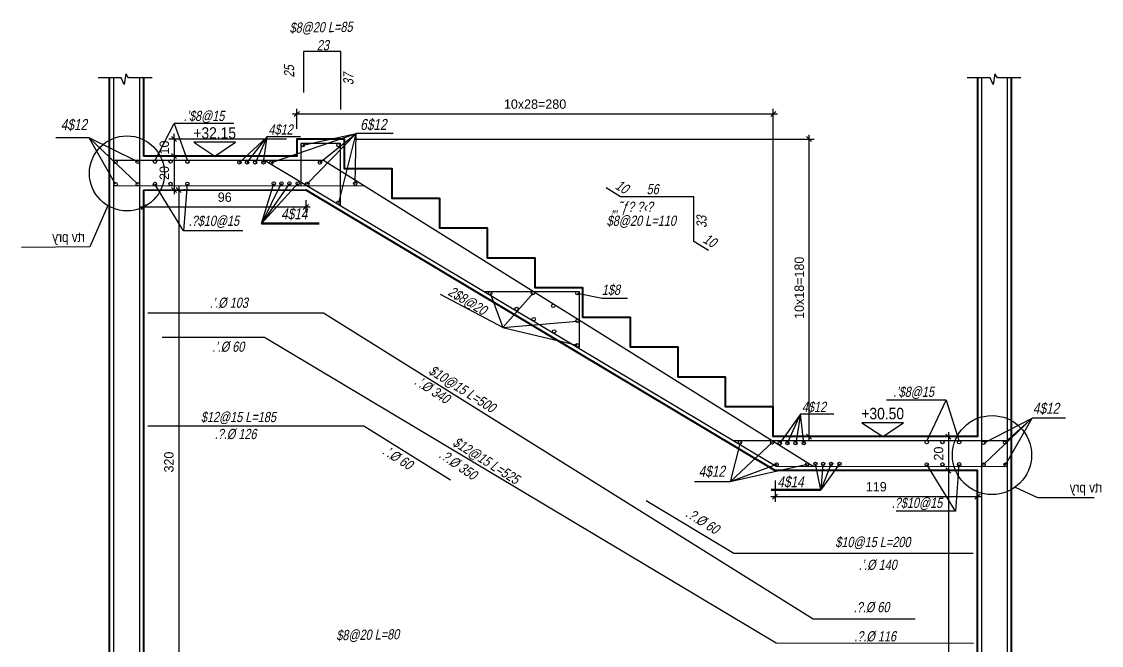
# Model space of a CAD drawing. Header units: inches. Extents: x -5298 to 11252, y 8210 to 22495.
# Drawn here: x 6624 to 7259, y 17413 to 17780 of the extents above; entities that cross this region are included whole.
import ezdxf
from ezdxf.enums import TextEntityAlignment as Align

# ---------------------------------------------------------------- set-up
doc = ezdxf.new("R2010")
doc.units = ezdxf.units.IN
doc.header["$LTSCALE"] = 11
doc.header["$MEASUREMENT"] = 0
doc.layers.get('Defpoints').update_dxf_attribs({"color": 40})
for name, color, linetype in [('BAR', 6, 'Continuous'), ('break', 1, 'Continuous'), ('C-TEXT3', 3, 'Continuous'), ('dim-50-v', 2, 'Continuous'), ('DIM_50', 3, 'Continuous'), ('iron-txt', 3, 'Continuous'), ('IRON6', 6, 'Continuous'), ('otm-text', 1, 'Continuous'), ('P-lines', 3, 'Continuous'), ('STAM', 1, 'Continuous'), ('TEXT3', 3, 'Continuous')]:
    doc.layers.add(name, color=color, linetype=linetype)
doc.layers.add('W', color=1, linetype='Continuous', lineweight=50)
doc.layers.add('W-Conc', color=3, linetype='Continuous', lineweight=40)
doc.styles.add('danmm', font='danmm.shx', dxfattribs={"width": 0.9})
doc.styles.add('HEBREW', font='hebtxt-weld.shx', dxfattribs={"width": 0.8, "oblique": 12})
doc.styles.add('HEBTXT', font='hebtxt-weld.shx')
doc.styles.add('ROMANS', font='romans')
doc.styles.add('tecno', font='techno_m')
doc.dimstyles.new('25', dxfattribs={"dimtxt": 5.5, "dimasz": 3, "dimexe": 3, "dimexo": 6, "dimgap": 3, "dimtad": 1, "dimdec": 0, "dimrnd": 0.5, "dimdsep": 46, "dimtxsty": 'HEBTXT', "dimblk1": 'OBLIQUE', "dimblk2": 'OBLIQUE', "dimsah": 1, "dimcen": 1, "dimdle": 2.5, "dimclre": 9, "dimclrt": 3, "dimadec": 0, "dimazin": 0, "dimtfac": 1, "dimtdec": 0, "dimtix": 1, "dimtmove": 2, "dimatfit": 3, "dimldrblk": 'OBLIQUE', "dimfxl": 1, "dimtolj": 1, "dimarcsym": 0})

# ---------------------------------------------------------------- blocks, each defined once
blk = doc.blocks.new('MF1')
blk.add_lwpolyline([(30, 20), (0, 0), (-30, 20)], close=True)
at = {"style": 'ROMANS'}
blk.add_attdef('0', text='', height=6, dxfattribs=at).set_placement((0, 25), align=Align.CENTER)
blk = doc.blocks.new('_OBLIQUE')
at = {"color": 0, "linetype": 'ByBlock'}
blk.add_line((-0.5, -0.5), (0.5, 0.5), dxfattribs=at)
blk = doc.blocks.new('*D803')
at = {"layer": 'Defpoints', "color": 0, "ltscale": 5, "transparency": 16777216}
for p in [(7169.09, 17535.59, 0.06), (7168.64, 17515.61, 0.01), (7169.09, 17515.61)]:
    blk.add_point(p, dxfattribs=at)
at = {"layer": 'dim-50-v', "color": 0, "lineweight": -2, "ltscale": 5, "transparency": 16777216}
blk.add_line((7169.09, 17538.09), (7169.09, 17513.11), dxfattribs=at)
at = {"layer": 'dim-50-v', "color": 9, "lineweight": -2, "ltscale": 5, "transparency": 16777216}
for p, q in [((7175.09, 17535.59), (7172.09, 17535.59)), ((7174.64, 17515.61), (7172.09, 17515.61))]:
    blk.add_line(p, q, dxfattribs=at)
at = {"layer": 'dim-50-v', "color": 0, "lineweight": -2, "ltscale": 5, "transparency": 16777216, "xscale": 3, "yscale": 3, "zscale": 3}
for p, rotation in [((7169.09, 17535.59), 90), ((7169.09, 17515.61), 270)]:
    blk.add_blockref('_OBLIQUE', p, dxfattribs=dict(at, rotation=rotation))
at = {"layer": 'dim-50-v', "color": 3, "ltscale": 5, "transparency": 16777216, "insert": (7163.34, 17525.6), "char_height": 5.5, "attachment_point": 5, "rotation": 90, "style": 'HEBTXT'}
blk.add_mtext('\\A1;20', dxfattribs=at)
blk = doc.blocks.new('*D804')
at = {"layer": 'Defpoints', "color": 0, "ltscale": 5, "transparency": 16777216}
for p in [(7168.64, 17515.61, 0.01), (7166.19, 17208.91, 0.01), (7169.09, 17208.91)]:
    blk.add_point(p, dxfattribs=at)
at = {"layer": 'dim-50-v', "color": 0, "lineweight": -2, "ltscale": 5, "transparency": 16777216}
blk.add_line((7169.09, 17518.11), (7169.09, 17206.41), dxfattribs=at)
at = {"layer": 'dim-50-v', "color": 9, "lineweight": -2, "ltscale": 5, "transparency": 16777216}
for p, q in [((7174.64, 17515.61), (7172.09, 17515.61)), ((7172.19, 17208.91), (7172.09, 17208.91))]:
    blk.add_line(p, q, dxfattribs=at)
at = {"layer": 'dim-50-v', "color": 0, "lineweight": -2, "ltscale": 5, "transparency": 16777216, "xscale": 3, "yscale": 3, "zscale": 3}
for p, rotation in [((7169.09, 17515.61), 90), ((7169.09, 17208.91), 270)]:
    blk.add_blockref('_OBLIQUE', p, dxfattribs=dict(at, rotation=rotation))
at = {"layer": 'dim-50-v', "color": 3, "ltscale": 5, "transparency": 16777216, "insert": (7163.34, 17362.26), "char_height": 5.5, "attachment_point": 5, "rotation": 90, "style": 'HEBTXT'}
blk.add_mtext('\\A1;307', dxfattribs=at)
blk = doc.blocks.new('*D836')
at = {"layer": 'Defpoints', "color": 0, "ltscale": 5, "transparency": 16777216}
for p in [(6714.09, 17700.59, 0.06), (6714.09, 17680.6), (6714.31, 17680.6, 0.01)]:
    blk.add_point(p, dxfattribs=at)
at = {"layer": 'dim-50-v', "color": 0, "lineweight": -2, "ltscale": 5, "transparency": 16777216}
blk.add_line((6714.09, 17703.09), (6714.09, 17678.1), dxfattribs=at)
at = {"layer": 'dim-50-v', "color": 9, "lineweight": -2, "ltscale": 5, "transparency": 16777216}
for p, q in [((6720.09, 17700.59), (6717.09, 17700.59)), ((6708.31, 17680.6), (6711.09, 17680.6))]:
    blk.add_line(p, q, dxfattribs=at)
at = {"layer": 'dim-50-v', "color": 0, "lineweight": -2, "ltscale": 5, "transparency": 16777216, "xscale": 3, "yscale": 3, "zscale": 3}
for p, rotation in [((6714.09, 17700.59), 90), ((6714.09, 17680.6), 270)]:
    blk.add_blockref('_OBLIQUE', p, dxfattribs=dict(at, rotation=rotation))
at = {"layer": 'dim-50-v', "color": 3, "ltscale": 5, "transparency": 16777216, "insert": (6708.34, 17690.6), "char_height": 5.5, "attachment_point": 5, "rotation": 90, "style": 'HEBTXT'}
blk.add_mtext('\\A1;20', dxfattribs=at)
blk = doc.blocks.new('*D837')
at = {"layer": 'Defpoints', "color": 0, "ltscale": 5, "transparency": 16777216}
for p in [(6714.31, 17680.6, 0.01), (6716.79, 17360.59), (6814.2, 17360.59, 0.01)]:
    blk.add_point(p, dxfattribs=at)
at = {"layer": 'dim-50-v', "color": 0, "lineweight": -2, "ltscale": 5, "transparency": 16777216}
blk.add_line((6716.79, 17683.1), (6716.79, 17358.09), dxfattribs=at)
at = {"layer": 'dim-50-v', "color": 9, "lineweight": -2, "ltscale": 5, "transparency": 16777216}
for p, q in [((6720.31, 17680.6), (6719.79, 17680.6)), ((6808.2, 17360.59), (6713.79, 17360.59))]:
    blk.add_line(p, q, dxfattribs=at)
at = {"layer": 'dim-50-v', "color": 0, "lineweight": -2, "ltscale": 5, "transparency": 16777216, "xscale": 3, "yscale": 3, "zscale": 3}
for p, rotation in [((6716.79, 17680.6), 90), ((6716.79, 17360.59), 270)]:
    blk.add_blockref('_OBLIQUE', p, dxfattribs=dict(at, rotation=rotation))
at = {"layer": 'dim-50-v', "color": 3, "ltscale": 5, "transparency": 16777216, "insert": (6711.04, 17520.6), "char_height": 5.5, "attachment_point": 5, "rotation": 90, "style": 'HEBTXT'}
blk.add_mtext('\\A1;320', dxfattribs=at)
blk = doc.blocks.new('*D809')
at = {"layer": 'Defpoints', "color": 0, "ltscale": 5, "transparency": 16777216}
for p in [(6814.2, 17710.59, 0.06), (7087.21, 17710.59), (7066.2, 17535.59, 0.06)]:
    blk.add_point(p, dxfattribs=at)
at = {"layer": 'dim-50-v', "color": 9, "lineweight": -2, "ltscale": 5, "transparency": 16777216}
for p, q in [((6820.2, 17710.59), (7090.21, 17710.59)), ((7072.2, 17535.59), (7090.21, 17535.59))]:
    blk.add_line(p, q, dxfattribs=at)
at = {"layer": 'dim-50-v', "color": 0, "lineweight": -2, "ltscale": 5, "transparency": 16777216}
blk.add_line((7087.21, 17533.09), (7087.21, 17713.09), dxfattribs=at)
at = {"layer": 'dim-50-v', "color": 0, "lineweight": -2, "ltscale": 5, "transparency": 16777216, "xscale": 3, "yscale": 3, "zscale": 3}
for p, rotation in [((7087.21, 17710.59), 90), ((7087.21, 17535.59), 270)]:
    blk.add_blockref('_OBLIQUE', p, dxfattribs=dict(at, rotation=rotation))
at = {"layer": 'dim-50-v', "color": 3, "ltscale": 5, "transparency": 16777216, "insert": (7081.46, 17623.09), "char_height": 5.5, "attachment_point": 5, "rotation": 90, "style": 'HEBTXT'}
blk.add_mtext('\\A1;10x18=180', dxfattribs=at)
blk = doc.blocks.new('*D810')
at = {"layer": 'Defpoints', "color": 0, "ltscale": 5, "transparency": 16777216}
for p in [(7066.2, 17725.31), (6786.2, 17710.59, 0.06), (7066.2, 17535.59, 0.06)]:
    blk.add_point(p, dxfattribs=at)
at = {"layer": 'dim-50-v', "color": 0, "lineweight": -2, "ltscale": 5, "transparency": 16777216}
blk.add_line((6783.7, 17725.31), (7068.7, 17725.31), dxfattribs=at)
at = {"layer": 'dim-50-v', "color": 9, "lineweight": -2, "ltscale": 5, "transparency": 16777216}
for p, q in [((6786.2, 17716.59), (6786.2, 17728.31)), ((7066.2, 17541.59), (7066.2, 17728.31))]:
    blk.add_line(p, q, dxfattribs=at)
at = {"layer": 'dim-50-v', "color": 0, "lineweight": -2, "ltscale": 5, "transparency": 16777216, "xscale": 3, "yscale": 3, "zscale": 3, "rotation": 180}
blk.add_blockref('_OBLIQUE', (6786.2, 17725.31), dxfattribs=at)
at = {"layer": 'dim-50-v', "color": 0, "lineweight": -2, "ltscale": 5, "transparency": 16777216, "xscale": 3, "yscale": 3, "zscale": 3}
blk.add_blockref('_OBLIQUE', (7066.2, 17725.31), dxfattribs=at)
at = {"layer": 'dim-50-v', "color": 3, "ltscale": 5, "transparency": 16777216, "insert": (6926.2, 17731.06), "char_height": 5.5, "attachment_point": 5, "style": 'HEBTXT'}
blk.add_mtext('\\A1;10x28=280', dxfattribs=at)
blk = doc.blocks.new('*D815')
at = {"layer": 'Defpoints', "color": 0, "ltscale": 5, "transparency": 16777216}
for p in [(6786.2, 17710.59, 0.06), (6714.09, 17700.59), (6786.2, 17700.59, 0.06)]:
    blk.add_point(p, dxfattribs=at)
at = {"layer": 'dim-50-v', "color": 9, "lineweight": -2, "ltscale": 5, "transparency": 16777216}
for p, q in [((6780.2, 17710.59), (6711.09, 17710.59)), ((6780.2, 17700.59), (6711.09, 17700.59))]:
    blk.add_line(p, q, dxfattribs=at)
at = {"layer": 'dim-50-v', "color": 0, "lineweight": -2, "ltscale": 5, "transparency": 16777216}
for p, q in [((6714.09, 17710.59), (6714.09, 17713.59)), ((6714.09, 17710.59), (6714.09, 17700.59)), ((6714.09, 17700.59), (6714.09, 17697.59))]:
    blk.add_line(p, q, dxfattribs=at)
at = {"layer": 'dim-50-v', "color": 0, "lineweight": -2, "ltscale": 5, "transparency": 16777216, "xscale": 3, "yscale": 3, "zscale": 3}
for p, rotation in [((6714.09, 17710.59), 270), ((6714.09, 17700.59), 90)]:
    blk.add_blockref('_OBLIQUE', p, dxfattribs=dict(at, rotation=rotation))
at = {"layer": 'dim-50-v', "color": 3, "ltscale": 5, "transparency": 16777216, "insert": (6708.34, 17705.59), "char_height": 5.5, "attachment_point": 5, "rotation": 90, "style": 'HEBTXT'}
blk.add_mtext('\\A1;10', dxfattribs=at)
blk = doc.blocks.new('*D799')
at = {"layer": 'Defpoints', "color": 0, "ltscale": 5, "transparency": 16777216}
for p in [(7067.24, 17515.72, 0.01), (7186.2, 17515.59, 0.01), (7186.2, 17500.28)]:
    blk.add_point(p, dxfattribs=at)
at = {"layer": 'dim-50-v', "color": 9, "lineweight": -2, "ltscale": 5, "transparency": 16777216}
for p, q in [((7067.24, 17509.72), (7067.24, 17497.28)), ((7186.2, 17509.59), (7186.2, 17497.28))]:
    blk.add_line(p, q, dxfattribs=at)
at = {"layer": 'dim-50-v', "color": 0, "lineweight": -2, "ltscale": 5, "transparency": 16777216}
blk.add_line((7064.74, 17500.28), (7188.7, 17500.28), dxfattribs=at)
at = {"layer": 'dim-50-v', "color": 0, "lineweight": -2, "ltscale": 5, "transparency": 16777216, "xscale": 3, "yscale": 3, "zscale": 3, "rotation": 180}
blk.add_blockref('_OBLIQUE', (7067.24, 17500.28), dxfattribs=at)
at = {"layer": 'dim-50-v', "color": 0, "lineweight": -2, "ltscale": 5, "transparency": 16777216, "xscale": 3, "yscale": 3, "zscale": 3}
blk.add_blockref('_OBLIQUE', (7186.2, 17500.28), dxfattribs=at)
at = {"layer": 'dim-50-v', "color": 3, "ltscale": 5, "transparency": 16777216, "insert": (7126.72, 17506.03), "char_height": 5.5, "attachment_point": 5, "style": 'HEBTXT'}
blk.add_mtext('\\A1;119', dxfattribs=at)
blk = doc.blocks.new('*D828')
at = {"layer": 'Defpoints', "color": 0, "ltscale": 5, "transparency": 16777216}
for p in [(6696.2, 17680.59, 0.01), (6791.48, 17680.67, 0.01), (6696.2, 17670.6)]:
    blk.add_point(p, dxfattribs=at)
at = {"layer": 'dim-50-v', "color": 9, "lineweight": -2, "ltscale": 5, "transparency": 16777216}
for p, q in [((6696.2, 17674.59), (6696.2, 17667.6)), ((6791.48, 17674.67), (6791.48, 17667.6))]:
    blk.add_line(p, q, dxfattribs=at)
at = {"layer": 'dim-50-v', "color": 0, "lineweight": -2, "ltscale": 5, "transparency": 16777216}
blk.add_line((6793.98, 17670.6), (6693.7, 17670.6), dxfattribs=at)
at = {"layer": 'dim-50-v', "color": 0, "lineweight": -2, "ltscale": 5, "transparency": 16777216, "xscale": 3, "yscale": 3, "zscale": 3, "rotation": 180}
blk.add_blockref('_OBLIQUE', (6696.2, 17670.6), dxfattribs=at)
at = {"layer": 'dim-50-v', "color": 0, "lineweight": -2, "ltscale": 5, "transparency": 16777216, "xscale": 3, "yscale": 3, "zscale": 3}
blk.add_blockref('_OBLIQUE', (6791.48, 17670.6), dxfattribs=at)
at = {"layer": 'dim-50-v', "color": 3, "ltscale": 5, "transparency": 16777216, "insert": (6743.84, 17676.35), "char_height": 5.5, "attachment_point": 5, "style": 'HEBTXT'}
blk.add_mtext('\\A1;96', dxfattribs=at)

msp = doc.modelspace()

# ---------------------------------------------------------------- linework, layer by layer
at = {"color": 2}
for points, elevation in [([(6675.12, 17671.4), (6664.52, 17647.15), (6624.47, 17646.82)], -0.31), ([(7208.42, 17505.92), (7221.49, 17499.72), (7254.74, 17499.72)], -0.32)]:
    msp.add_lwpolyline(points, dxfattribs=dict(at, elevation=elevation))
for centre, radius in [((6686.4, 17690.36, -0.31), 22.06), ((7194.72, 17524.7, -0.31), 23.25)]:
    msp.add_circle(centre, radius, dxfattribs=at)
at = {"layer": 'BAR', "linetype": 'Continuous'}
for p, q in [((6896.09, 17620.95, -0.25), (6952.1, 17620.95, -0.25)), ((6952.1, 17620.95, -0.25), (6952.06, 17587.48, -0.26))]:
    msp.add_line(p, q, dxfattribs=at)
at = {"layer": 'BAR'}
for points, elevation in [([(6812.06, 17727.91), (6812.06, 17761.98), (6790.06, 17761.98), (6790.06, 17737.98)], -0.31), ([(6698.72, 17608.28), (6801.79, 17608.28), (7089.62, 17428.39), (7149.62, 17428.35)], -0.29), ([(7183.8, 17413.91), (7067.84, 17414.04), (6767.14, 17593.91), (6707.14, 17593.9)], -0.31), ([(6698.68, 17541.86), (6825.62, 17541.97), (6876.5, 17510.17)], -0.32), ([(7183.7, 17466.9), (7042.95, 17466.9), (6991.47, 17497.7)], -0.31)]:
    msp.add_lwpolyline(points, dxfattribs=dict(at, elevation=elevation))
at = {"layer": 'BAR', "linetype": 'Continuous'}
for points, elevation in [([(6678.7, 16768.57), (6678.7, 17746.55)], -0.3), ([(6693.7, 17746.55), (6693.7, 16768.57)], -0.3), ([(7188.7, 16768.57), (7188.7, 17746.55)], -0.25), ([(7203.71, 17746.55), (7203.71, 16768.57)], -0.25), ([(6788.7, 17683.16), (6788.7, 17708.09), (6811.7, 17708.09), (6811.7, 17671.43)], -0.25), ([(6678.7, 17698.09), (6801.79, 17698.09)], -0.29), ([(6767.14, 17698.09), (7067.84, 17518.22)], -0.32), ([(6801.79, 17698.09), (7089.62, 17518.19)], -0.33), ([(6678.7, 17683.07), (6825.62, 17683.2)], -0.32), ([(7028.12, 17645.11), (7019.59, 17650.32), (7019.59, 17676.65), (6976.48, 17676.65), (6967.94, 17681.86)], -0.31), ([(7203.71, 17533.1), (7042.97, 17533.1)], -0.31), ([(7067.84, 17518.22), (7203.71, 17518.07)], -0.31)]:
    msp.add_lwpolyline(points, dxfattribs=dict(at, elevation=elevation))
at = {"layer": 'break', "elevation": -0.56}
for points in [[(6701.13, 17746.55), (6687.36, 17746.55), (6685.76, 17749), (6684.69, 17742.66), (6682.97, 17746.55), (6669.56, 17746.55)], [(7211.75, 17746.55), (7197.98, 17746.55), (7196.38, 17749), (7195.31, 17742.66), (7193.6, 17746.55), (7180.19, 17746.55)]]:
    msp.add_lwpolyline(points, dxfattribs=at)
at = {"layer": 'IRON6'}
for centre in [(6789.69, 17707.05, -0.31), (6810.62, 17707.03, -0.31), (6679.7, 17697.12, -0.31), (6692.69, 17697.09, -0.29), (6702.82, 17697.27, -0.21), (6712.02, 17697.29, -0.21), (6721.89, 17697.23, -0.21), (6752.45, 17696.83, -0.3), (6756.96, 17696.82, -0.3), (6761.66, 17696.82, -0.3), (6766.58, 17696.82, -0.3), (6771.29, 17696.77, -0.32), (6799.77, 17696.79, -0.32), (6679.7, 17684.03, -0.32), (6692.74, 17684.04, -0.3), (6702.82, 17684.11, -0.32), (6712.02, 17684.17, -0.32), (6721.89, 17684.23, -0.32), (6772.63, 17684.42, -0.31), (6777.14, 17684.42, -0.31), (6781.84, 17684.42, -0.31), (6786.75, 17684.42, -0.31), (6792.36, 17684.17, -0.32), (6820.52, 17684.34, -0.32), (6810.71, 17673.18, -0.32), (6924.94, 17619.93, -0.43), (6951.09, 17619.93, -0.25), (6899.82, 17619.89, -0.32), (6915.4, 17610.63, -0.31), (6936.9, 17612.47, -0.33), (6925.4, 17604.65, -0.31), (6951.07, 17603.6, -0.31), (6937.44, 17597.43, -0.31), (6951.04, 17589.25, -0.32), (7046.58, 17532.1, -0.31), (7065.48, 17532.08, -0.31), (7069.98, 17531.76, -0.3), (7074.5, 17531.75, -0.3), (7079.19, 17531.75, -0.3), (7084.11, 17531.76, -0.3), (7156.37, 17532.31, -0.21), (7165.57, 17532.33, -0.21), (7175.44, 17532.26, -0.21), (7189.72, 17531.93, -0.01), (7202.44, 17532.21, -0.32), (7068.14, 17519.21, -0.31), (7086.06, 17519.2, -0.31), (7090.95, 17519.51, -0.31), (7095.47, 17519.51, -0.31), (7100.16, 17519.51, -0.31), (7105.08, 17519.51, -0.31), (7156.37, 17519.15, -0.31), (7165.57, 17519.2, -0.31), (7175.44, 17519.26, -0.31), (7189.74, 17519.07, -0.31), (7202.7, 17519.07, -0.31)]:
    msp.add_circle(centre, 1, dxfattribs=at)
at = {"layer": 'STAM', "ltscale": 50}
for p, q in [((6702.82, 17697.76, -0.32), (6714.14, 17719.72, -0.32)), ((6714.14, 17719.72, -0.32), (6721.89, 17697.71, -0.32)), ((6719.69, 17656.61, -0.41), (6702.82, 17684.06, -0.32)), ((6721.74, 17684.1, -0.32), (6719.69, 17656.61, -0.41)), ((7156.37, 17532.79, -0.31), (7167.69, 17556.91, -0.31)), ((7167.69, 17556.91, -0.31), (7175.44, 17532.74, -0.31)), ((7173.24, 17491.64, -0.4), (7156.37, 17519.09, -0.31)), ((7175.29, 17519.13, -0.31), (7173.24, 17491.64, -0.4))]:
    msp.add_line(p, q, dxfattribs=at)
at = {"layer": 'STAM'}
for p, q in [((6749.16, 17719.72, -0.32), (6714.14, 17719.72, -0.32)), ((6692.69, 17697.09, -0.29), (6664.26, 17711.33, -0.32)), ((6679.7, 17684.03, -0.32), (6664.26, 17711.33, -0.32)), ((6771.29, 17696.77, -0.32), (6821.04, 17713.84, -0.31)), ((6789.69, 17707.05, -0.31), (6821.04, 17713.84, -0.31)), ((6792.36, 17684.17, -0.32), (6821.04, 17713.84, -0.31)), ((6799.77, 17696.79, -0.32), (6821.04, 17713.84, -0.31)), ((6810.86, 17673.06, -0.31), (6821.04, 17713.84, -0.31)), ((6820.52, 17684.34, -0.32), (6821.04, 17713.84, -0.31)), ((6842.74, 17713.84, -0.31), (6821.04, 17713.84, -0.31)), ((6754.55, 17656.61, -0.41), (6719.69, 17656.61, -0.41)), ((6925.06, 17620.02, -0.25), (6907.25, 17599.76, -0.27)), ((6907.25, 17599.76, -0.27), (6951.17, 17603.5, -0.26)), ((7167.69, 17556.91, -0.31), (7132.66, 17556.91, -0.31)), ((7189.74, 17519.07, -0.31), (7218.29, 17546.36, -0.32)), ((7190.15, 17531.91, -0.01), (7218.29, 17546.36, -0.32)), ((7202.44, 17532.21, -0.32), (7218.29, 17546.36, -0.32)), ((7202.6, 17518.91, -0.32), (7218.29, 17546.36, -0.32)), ((7237.87, 17546.36, -0.32), (7218.29, 17546.36, -0.32)), ((7065.73, 17532.26, -0.32), (7040.92, 17509.01, -0.31)), ((7046.69, 17532.02, -0.31), (7040.76, 17509.05, -0.31)), ((7086.19, 17519.24, -0.32), (7040.76, 17509.05, -0.31)), ((7068.14, 17519.21, -0.31), (7040.76, 17509.05, -0.31)), ((7040.76, 17509.05, -0.31), (7019.93, 17509.05, -0.31)), ((7173.24, 17491.64, -0.4), (7138.38, 17491.64, -0.4))]:
    msp.add_line(p, q, dxfattribs=at)
at = {"layer": 'STAM', "linetype": 'Continuous'}
for p, q in [((6907.25, 17599.76, -0.27), (6870.69, 17619.06, -0.27)), ((6899.82, 17619.89, -0.32), (6907.25, 17599.76, -0.27))]:
    msp.add_line(p, q, dxfattribs=at)
at = {"layer": 'STAM', "elevation": -0.32}
msp.add_lwpolyline([(6692.74, 17684.04), (6664.26, 17711.33), (6644.68, 17711.33)], dxfattribs=at)
at = {"layer": 'STAM', "linetype": 'Continuous'}
for points, elevation in [([(6766.58, 17696.82), (6768.74, 17711.9), (6752.45, 17696.83)], -0.32), ([(6756.96, 17696.82), (6768.74, 17711.9), (6761.99, 17696.82)], -0.32), ([(6788.33, 17711.88), (6768.67, 17711.88)], -58220.64), ([(6781.84, 17684.42), (6765.36, 17660.87), (6772.63, 17684.42)], -0.33), ([(6786.75, 17684.42), (6765.36, 17660.87), (6772.63, 17684.42)], -0.33), ([(6777.01, 17684.34), (6765.36, 17660.87), (6772.63, 17684.42)], -0.33), ([(6786.75, 17684.42), (6765.36, 17660.87), (6772.63, 17684.42)], -0.33), ([(6951.09, 17619.93), (6965.55, 17617.07), (6980.59, 17617.07)], -0.25), ([(6907.25, 17599.76), (6951.04, 17589.25)], -0.27), ([(7084.11, 17531.76), (7082.09, 17548.7), (7069.98, 17531.76)], -0.32), ([(7074.5, 17531.75), (7082.09, 17548.7), (7079.53, 17531.75)], -0.32), ([(7101.75, 17548.7), (7082.09, 17548.7)], -58220.64), ([(7100.16, 17519.51), (7094.21, 17504.36), (7090.95, 17519.51)], -0.33), ([(7105.08, 17519.51), (7094.21, 17504.36), (7090.95, 17519.51)], -0.33), ([(7095.34, 17519.43), (7094.21, 17504.36), (7090.95, 17519.51)], -0.33), ([(7105.08, 17519.51), (7094.21, 17504.36), (7090.95, 17519.51)], -0.33)]:
    msp.add_lwpolyline(points, dxfattribs=dict(at, elevation=elevation))
at = {"layer": 'W', "ltscale": 5, "elevation": -0.31}
for points in [[(6765.36, 17660.87), (6799.26, 17660.87)], [(7094.21, 17504.36), (7064.87, 17504.36)]]:
    msp.add_lwpolyline(points, dxfattribs=at)
at = {"layer": 'W-Conc', "ltscale": 5}
for points, elevation in [([(6676.2, 16768.57), (6676.2, 17746.55)], -0.3), ([(6696.2, 17746.55), (6696.2, 17700.59)], -0.3), ([(7186.2, 17746.55), (7186.2, 17535.59), (7066.2, 17535.59), (7066.2, 17553.09), (7038.2, 17553.09), (7038.2, 17570.59), (7010.2, 17570.59), (7010.2, 17588.09), (6982.2, 17588.09), (6982.2, 17605.59), (6954.2, 17605.59), (6954.2, 17623.09), (6926.2, 17623.09), (6926.2, 17640.59), (6898.2, 17640.59), (6898.2, 17658.09), (6870.2, 17658.09), (6870.2, 17675.59), (6842.2, 17675.59), (6842.2, 17693.09), (6814.2, 17693.09), (6814.2, 17710.59), (6786.2, 17710.59), (6786.2, 17700.59), (6696.2, 17700.59)], -0.25), ([(7206.21, 16768.57), (7206.2, 17746.55)], -0.25), ([(6696.2, 17680.59), (6791.48, 17680.67), (7067.24, 17515.72)], -0.3), ([(6696.2, 17680.59), (6696.2, 17350.74)], -0.3), ([(7186.2, 17208.89), (7186.2, 17515.59), (7067.24, 17515.72)], -0.3)]:
    msp.add_lwpolyline(points, dxfattribs=dict(at, elevation=elevation))

# ---------------------------------------------------------------- block references
at = {"layer": 'P-lines', "color": 3}
ref = msp.add_blockref('MF1', (6737.95, 17700.59, -0.25), dxfattribs=dict(at, xscale=-0.4065600000089035, yscale=0.4065600000089035, zscale=0.4065600000089035))
ref.add_attrib('-3.25', '+32.15', dxfattribs={"layer": 'otm-text', "height": 6.75, "style": 'danmm', "width": 0.9}).set_placement((6737.95, 17710.75, -0.25), align=Align.CENTER)
ref = msp.add_blockref('MF1', (7130.48, 17535.59, -0.3), dxfattribs=dict(at, xscale=-0.4065600000089035, yscale=0.4065600000089035, zscale=0.4065600000089035))
ref.add_attrib('-3.25', '+30.50', dxfattribs={"layer": 'otm-text', "height": 6.75, "style": 'danmm', "width": 0.9}).set_placement((7130.48, 17545.75, -0.3), align=Align.CENTER)

# ---------------------------------------------------------------- texts
at = {"layer": 'C-TEXT3', "style": 'HEBREW', "oblique": 12, "width": 0.8}
for s, rotation, p in [('$8@20 L=85', 0.88316, (6818.99, 17773.61, -2966.73)), ('$10@15 L=500', 327.80427, (6900.59, 17549.29, -0.33)), ('.’.%%129 340', 327.23814, (6873.65, 17554.55, -0.32)), ('$12@15 L=525', 327.80427, (6914.66, 17507.15, -0.31)), ('.’.%%129 60', 327.80427, (6851.92, 17515.7, -0.31)), ('.%%154.%%129 350', 325.41699, (6889.48, 17509.7, -0.31)), ('.%%154.%%129 60', 328.31789, (7032.04, 17477.85, -0.31)), ('$8@20 L=80', 0.88316, (6846.46, 17416.36, -2966.73))]:
    msp.add_text(s, height=6, rotation=rotation, dxfattribs=at).set_placement(p, align=Align.RIGHT)
for s, p in [('.’.%%129 103', (6757.48, 17611.32, -0.31)), ('.’.%%129 60', (6755.38, 17585.46, -0.31)), ('$12@15 L=185', (6773.96, 17544.1, -0.31)), ('.%%154.%%129 126', (6762.52, 17534.11, -0.31)), ('$10@15 L=200', (7146.8, 17470.58, -0.31)), ('.’.%%129 140', (7138.79, 17457.19, -0.31)), ('.%%154.%%129 60', (7134.47, 17432.28, -0.3)), ('.%%154.%%129 116', (7138.34, 17415.13, -0.31))]:
    msp.add_text(s, height=6, dxfattribs=at).set_placement(p, align=Align.RIGHT)
at = {"layer": 'DIM_50', "style": 'tecno', "text_generation_flag": 2}
for p in [(6661.58, 17650.02, -0.31), (7259.46, 17502.71, -0.31)]:
    msp.add_text('rtv pry', height=6, dxfattribs=at).set_placement(p)
at = {"layer": 'iron-txt', "style": 'HEBREW', "oblique": 12, "width": 0.8}
for s, p in [('4$12', (6647.46, 17715.82, -0.33)), ('6$12', (6823.43, 17715.87, -0.31)), ('4$14', (6776.95, 17663.33, -55346.34)), ('4$12', (7218.74, 17548.97, -0.32)), ('4$12', (7022.32, 17511.96, -0.31)), ('4$14', (7068.57, 17505.78, -0.33))]:
    msp.add_text(s, height=6.5, dxfattribs=at).set_placement(p)
at = {"layer": 'TEXT3', "style": 'HEBREW', "oblique": 12, "width": 0.8}
for s, height, p in [('23', 6.02, (6797.93, 17762.75, -0.31)), ('4$12', 6, (6769.54, 17713.23, -58220.65)), ('56', 6.02, (6991.75, 17678.09, -0.31)), ('„‚˜ƒ\x8e \x8c‹\x8c', 6.02, (6971.54, 17667.72, -0.31)), ('$8@20 L=110', 6.0201, (6968.29, 17659.52, -0.31)), ('1$8', 6.02, (6965.42, 17618.94, -0.25)), ('4$12', 6, (7082.96, 17550.05, -58220.65))]:
    msp.add_text(s, height=height, dxfattribs=at).set_placement(p)
for s, rotation, p in [('25', 90, (6784.66, 17746.79, -0.31)), ('37', 90, (6819.5, 17742.28, -0.31)), ('10', 329.51542, (6972.79, 17681.64, -0.31)), ('33', 90, (7027.04, 17658.34, -0.31)), ('10', 329.51542, (7024.39, 17650.05, -0.31)), ('2$8@20', 329.23043, (6874.52, 17619.14, -0.21))]:
    msp.add_text(s, height=6.02, rotation=rotation, dxfattribs=at).set_placement(p)
for s, p in [('.’$8@15', (6731.64, 17723.8, -0.31)), ('.%%154$10@15', (6737.47, 17662.11, -0.31)), ('.’$8@15', (7148.65, 17561.55, -0.31)), ('.%%154$10@15', (7150.64, 17496.24, -0.31))]:
    msp.add_text(s, height=6, dxfattribs=at).set_placement(p, align=Align.MIDDLE)

# ---------------------------------------------------------------- dimensions: what is measured, and where the dimension line sits
at = {"layer": 'dim-50-v', "ltscale": 5}
dim = msp.add_linear_dim(base=(7066.2, 17725.31, -0.31), p1=(6786.2, 17710.59, -0.25), p2=(7066.2, 17535.59, -0.25), text='10x28=<>', dimstyle='25', dxfattribs=at)
dim.commit()
dim.dimension.update_dxf_attribs({"geometry": '*D810', "text_midpoint": (6926.2, 17731.06, -0.31)})
for base, p1, p2, picture, middle in [((6714.09, 17700.59, -0.31), (6786.2, 17710.59, -0.25), (6786.2, 17700.59, -0.25), '*D815', (6708.34, 17705.59, -0.31)), ((6714.09, 17680.6, -0.31), (6714.09, 17700.59, -0.25), (6714.31, 17680.6, -0.3), '*D836', (6708.34, 17690.6, -0.31)), ((6716.79, 17360.59, -0.31), (6714.31, 17680.6, -0.3), (6814.2, 17360.59, -0.3), '*D837', (6711.04, 17520.6, -0.31)), ((7169.09, 17515.61, -0.31), (7169.09, 17535.59, -0.25), (7168.64, 17515.61, -0.3), '*D803', (7163.34, 17525.6, -0.31)), ((7169.09, 17208.91, -0.31), (7168.64, 17515.61, -0.3), (7166.19, 17208.91, -0.3), '*D804', (7163.34, 17362.26, -0.31))]:
    dim = msp.add_linear_dim(base=base, p1=p1, p2=p2, angle=90, dimstyle='25', dxfattribs=at)
    dim.commit()
    dim.dimension.update_dxf_attribs({"geometry": picture, "text_midpoint": middle})
dim = msp.add_linear_dim(base=(7087.21, 17710.59, -0.31), p1=(7066.2, 17535.59, -0.25), p2=(6814.2, 17710.59, -0.25), angle=90, text='10x18=180', dimstyle='25', dxfattribs=at)
dim.commit()
dim.dimension.update_dxf_attribs({"geometry": '*D809', "text_midpoint": (7081.46, 17623.09, -0.31)})
for base, p1, p2, picture, middle in [((6696.2, 17670.6, -0.31), (6791.48, 17680.67, -0.3), (6696.2, 17680.59, -0.3), '*D828', (6743.84, 17676.35, -0.31)), ((7186.2, 17500.28, -0.31), (7067.24, 17515.72, -0.3), (7186.2, 17515.59, -0.3), '*D799', (7126.72, 17506.03, -0.31))]:
    dim = msp.add_linear_dim(base=base, p1=p1, p2=p2, dimstyle='25', dxfattribs=at)
    dim.commit()
    dim.dimension.update_dxf_attribs({"geometry": picture, "text_midpoint": middle})

doc.saveas('drawing.dxf')
